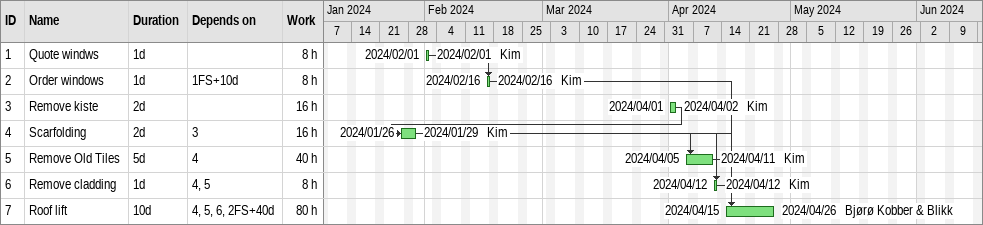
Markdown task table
| ID | Task | Duration | Start | Finish | Predecessors | Resources | Work (h) |
|---|---|---|---|---|---|---|---|
| 1 | Quote windws | 1d | 2024-02-01 | 2024-02-01 |  | Kim | 8 |
| 2 | Order windows | 1d | 2024-02-16 | 2024-02-16 | 1FS+10d | Kim | 8 |
| 3 | Remove kiste | 2d | 2024-04-01 | 2024-04-02 |  | Kim | 16 |
| 4 | Scarfolding | 2d | 2024-01-26 | 2024-01-29 | 3 | Kim | 16 |
| 5 | Remove Old Tiles | 5d | 2024-04-05 | 2024-04-11 | 4 | Kim | 40 |
| 6 | Remove cladding | 1d | 2024-04-12 | 2024-04-12 | 4, 5 | Kim | 8 |
| 7 | Roof lift | 10d | 2024-04-15 | 2024-04-26 | 4, 5, 6, 2FS+40d | Bjørø Kobber & Blikk | 80 |
